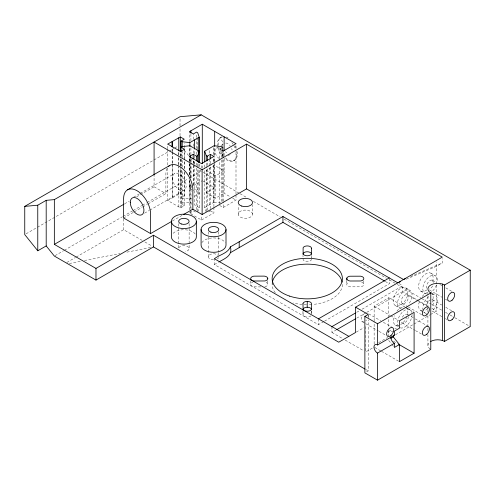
<?xml version="1.0" encoding="UTF-8"?>
<svg xmlns="http://www.w3.org/2000/svg" width="495" height="495" viewBox="0 0 495 495"><rect width="100%" height="100%" fill="white"/><g stroke="black" fill="none" stroke-linecap="round" stroke-linejoin="round"><path stroke-width="0.37" stroke-dasharray="2.48 1.86" d="M136.676 196.843L154.081 186.794L154.081 175.991M184.418 172.427L184.418 205.679L180.545 207.912L167.737 200.518L167.737 168.046M167.737 164.953L167.737 149.49M167.737 148.717L167.737 144.076M184.251 171.685L184.251 195.655L180.291 193.366L172.254 198.006L172.173 163.938M172.173 163.164L172.173 152.336M172.173 151.563L172.173 147.696M172.254 198.006L172.254 163.981M172.254 163.214L172.254 152.386M172.254 151.612L172.254 147.745M178.775 194.244L178.775 165.633M178.775 164.86L178.775 155.585M178.775 154.811L178.775 151.718M178.856 206.941L178.856 167.508M178.856 164.414L178.862 155.913M178.862 155.139L178.862 150.499M180.025 125.879L180.025 118.249M180.291 193.366L180.291 168.622M180.291 165.528L180.291 157.026M180.291 156.253L180.291 152.386M180.545 207.912L180.545 166.933M180.545 166.159L180.545 156.884M180.545 156.111L180.545 151.47M184.418 205.679L181.052 203.73L181.052 168.894M181.052 165.844L181.052 157.292M181.052 156.562L181.052 151.885M181.727 207.232L181.727 167.025M181.727 166.252L181.727 159.297M181.727 156.203L181.727 150.789M181.052 203.73L182.197 203.068L182.197 169.822M182.197 167.236L182.197 157.954M182.197 157.453L182.197 151.266M184.251 168.591L184.251 148.488M184.251 147.714L184.251 143.074M184.418 168.56L184.418 159.285M184.418 158.511L184.418 149.23M189.307 209.88L189.307 178.955M189.307 174.314L189.307 161.945M189.307 161.172L189.307 156.531M192.035 189.635L189.393 188.112L189.393 180.378M189.393 174.964L189.393 162.595M189.393 161.822L189.393 156.408M189.393 155.634L189.393 147.133M189.393 141.719L189.393 131.67M191.602 203.204L189.839 202.189L189.839 179.716M189.839 175.125L189.839 164.253M189.839 161.209L189.839 158.066M189.839 155.022L189.839 145.74M190.488 212.293L190.488 182.141M190.488 176.727L190.488 164.352M190.488 161.265L190.488 157.398M190.909 187.234L190.909 183.367M190.909 177.959L190.909 163.263M190.909 162.49L190.909 158.629M190.909 154.762L190.909 145.481M190.909 140.846L190.909 133.885M190.996 213.945L190.996 210.084M190.996 209.311L190.996 183.02M190.996 177.606L190.996 162.917M190.996 162.143L190.996 157.503M193.186 185.223L193.186 164.346M193.186 163.573L193.186 160.479M193.353 184.988L193.353 164.111M193.353 163.338L193.353 160.244M193.353 153.283L193.353 149.416M193.353 146.328L193.353 142.461M193.353 139.367L193.353 133.953M194.535 164.631L194.535 204.899L199.231 207.609L197.703 212.021M194.535 163.919L194.535 159.223M194.535 158.505L194.535 154.638M194.535 153.865L194.535 148.457M196.558 209.589L196.558 166.128M196.558 165.516L196.558 162.261M196.558 154.527L196.558 149.119M196.558 148.345L196.558 138.291M196.558 137.517L196.558 133.65M197.703 211.247L197.703 166.4M197.703 166.011L197.703 162.539M197.703 152.095L197.703 149.775M197.703 149.001L197.703 137.406M198.879 193.823L198.879 169.853M198.879 166.766L198.879 163.672M199.231 207.609L199.231 169.655M199.231 166.629L199.231 163.468M195.432 212.033L193.186 210.734L189.307 212.974L201.527 220.028L201.527 215.393M201.527 168.226L201.527 163.585M202.288 168.294L202.288 164.427M206.198 212.021L204.67 207.609L204.67 168.176M204.67 167.403L204.67 163.536M206.198 211.247L206.198 166.407M206.198 165.633L206.198 161.766M207.263 210.313L207.263 168.56M207.263 165.466L207.263 161.605M209.366 204.899L209.366 158.505M209.366 157.732L209.366 156.185M209.366 153.091L209.366 148.457M208.506 211.916L210.381 210.833L210.381 164.439M210.381 163.672L210.381 159.805M213.716 202.387L213.716 164.501M213.716 161.407L213.716 157.54M213.716 154.452L213.716 145.945M201.527 220.028L213.92 212.875L213.92 207.467M213.92 206.693L213.92 164.94M213.92 161.846L213.92 157.979M204.67 207.609L214.063 202.189L214.063 164.303M214.063 161.209L214.063 158.115M214.063 155.022L214.063 145.74M323.804 321.571L318.458 324.658L214.378 264.565L214.378 258.73M214.675 162.41L214.675 187.822L206.167 192.734L206.167 170.348L214.675 165.435L224.117 170.886L224.117 193.267L230.057 196.701M214.675 161.655L214.675 156.352M214.675 155.597L214.675 147.269M219.65 203.934L219.65 159.087M219.65 158.32L219.65 150.585M221.71 201.521L221.71 158.227M221.71 157.453L221.71 151.266M222.36 156.024L222.36 151.569M222.36 146.365L222.36 141.162L219.823 138.006M222.769 201.36L222.769 157.292M222.769 156.519L222.769 151.878M219.65 205.481L223.189 207.523L223.189 202.115M223.189 201.341L223.189 157.268M223.189 156.494L223.189 151.08M224.117 158.777L224.117 170.886L215.603 175.799L206.167 170.348M224.117 155.746L224.117 151.965M223.189 207.523L235.997 200.129L235.997 194.714M235.997 193.941L235.997 151.421M235.997 148.327L235.997 143.686M238.231 214.168L238.231 205.406M252.53 214.23A7.153 4.127 0 0 0 241.851 210.604A7.153 4.127 0 0 0 241.758 217.757A7.153 4.127 0 0 0 252.53 214.23L252.53 204.738M310.984 315.835A4.294 2.481 0 0 1 306.702 317.054A4.294 2.481 0 0 1 303.113 315.235L302.977 311.039M311.553 255.637L311.553 257.747L311.553 255.5M365.706 326.638L365.706 351.939L374.14 347.069M374.14 343.988L374.14 321.626M374.14 320.853L374.14 306.201L388.804 297.736L404.774 306.956M427.915 345.423L427.915 334.595M427.915 330.734L427.915 327.64M427.915 326.867L427.915 315.265M427.915 312.178L427.915 308.311M427.915 307.537L427.915 295.936M427.915 295.162L427.915 292.075M430.57 314.492L436.541 311.046L436.541 284.804M436.541 284.031L436.541 261.898M406.228 279.211L436.541 266.279L442.27 262.969L442.27 258.594M361.666 282.274A4.294 2.481 0 0 1 363.775 284.749A4.294 2.481 0 0 1 360.626 286.822L350.138 286.84A4.294 2.481 0 0 1 346.797 284.52L346.896 283.876A4.294 2.481 0 0 1 348.796 282.323M311.553 259.151L311.411 259.764A4.294 2.481 0 0 1 307.259 261.601A4.294 2.481 0 0 1 303.113 259.764L302.971 255.5M218.487 145.202A13.408 7.741 60 0 1 221.271 136.997L218.877 138.817A13.408 7.741 60 0 0 217.769 146.458M26.086 233.819L36.797 227.638M37.465 227.248L153.252 160.399M153.926 160.015L168.647 151.513M169.315 151.13L174.005 148.42M174.673 148.036L177.346 146.489M216.371 148.16L217.664 147.411M220.906 145.536L224.798 143.29M133.601 197.208L139.541 193.774M140.203 193.397L174.537 173.572M124.629 203.804L129.313 201.094M55.013 255.674L63.688 250.662M64.356 250.278L122.426 216.748M123.094 216.365L132.443 210.969M133.106 210.585L141.787 205.574M142.455 205.19L146.458 202.876M147.126 202.492L188.508 178.596M189.177 178.212L201.193 171.276L199.751 169.482M228.257 155.603L230.206 154.477M123.62 218.01L133.526 212.287M134.182 211.91L142.108 207.331M142.77 206.953L147.392 204.287M148.055 203.903L165.881 193.607L165.881 174.147A19.07 11.008 60 0 1 167.044 168.486M233.535 160.881L234.376 160.399M144.571 213.166L149.193 210.499M149.855 210.115L184.19 190.29M167.737 200.518L172.173 197.957M189.393 188.112L192.92 186.077M193.588 185.687L202.288 180.669M66.813 262.486L75.5 257.468M76.168 257.084L123.62 229.686L142.183 240.403M184.251 195.655L181.052 197.499L182.197 198.161L189.839 199.046L191.602 198.031M193.353 190.396L196.558 188.552L197.703 189.208L199.231 193.625L194.535 196.336M172.378 220.999L182.284 215.282M206.167 192.734L215.603 198.186L224.117 193.267M214.378 264.565L218.394 262.245M324.473 321.187L389.287 283.765L389.287 279.384M356.666 312.326L359.339 310.786M362.012 309.245L402.769 285.708L402.769 291.549L427.272 305.693M331.941 326.601L331.941 332.442L335.95 330.128M356.666 318.167L366.022 312.766M366.69 312.382L402.769 291.549M356.227 332.108L363.813 327.733M388.872 331.304L392.034 329.478M378.613 342.658L387.69 337.417M395.431 334.775L413.331 324.442M413.993 324.058L429.907 314.87M366.566 371.894L368.255 370.922L368.243 319.888M410.553 276.507L442.27 262.969M69.312 263.526L81.44 261.131M84.472 260.531L120.099 253.496M126.924 252.147L151.179 247.358M182.197 203.068L189.839 202.189M394.831 328.612L396.365 328.47M393.605 331.186L388.241 331.662L388.241 335.381M260.834 286.927L253.886 286.846A4.35 2.512 0 0 1 250.699 284.749A4.35 2.512 0 0 1 252.834 282.249M214.063 202.189L220.943 202.981M431.034 273.246L435.247 275.678M432.599 280.263L435.891 282.162M439.845 284.446L441.818 285.584M445.772 287.867L451.7 291.289M429.567 290.07L442.078 297.297M445.376 299.197L448.006 300.719M431.634 293.059L435.247 295.144M420.738 291.079L424.951 293.51M432.599 299.723L441.818 305.044M445.772 307.327L453.012 311.51M399.019 283.542L402.769 285.708M405.745 287.843A10.296 5.946 -60 0 1 402.485 303.794A10.296 5.946 -60 0 1 393.568 298.646A10.296 5.946 -60 0 1 405.745 287.843L409.959 290.274M203.197 172.433L239.339 193.297M240.007 193.687L246.696 197.548M253.391 201.409L280.158 216.866M284.173 219.186L386.558 278.295M389.237 279.842L396.594 284.093M397.262 284.476L421.356 298.386M422.025 298.77L431.393 304.184M432.061 304.567L442.103 310.365M445.444 312.296L449.46 314.61M450.128 314.999L454.144 317.32M454.812 317.703L470.207 326.589M385.277 281.445L389.287 283.765M431.906 308.366L436.541 311.046M407.317 294.859A5.006 2.89 -60 0 1 405.727 302.612A5.006 2.89 -60 0 1 401.396 300.106A5.006 2.89 -60 0 1 407.317 294.859L417.854 300.941M418.516 301.325L427.736 306.646M432.203 311.058L442.078 316.757M445.376 318.656L446.688 319.417M202.938 181.04L214.675 187.822M232.7 198.223L235.997 200.129M420.738 310.544L423.145 311.93M423.745 312.277L424.951 312.976M402.311 303.528L407.577 306.572M408.239 306.95L422.73 315.315M406.952 308.001L409.959 309.74M405.442 307.339L413.43 311.949M395.449 305.675L399.663 308.107M407.317 314.319L414.562 318.502M415.218 318.885L427.736 326.106M210.381 210.833L213.92 212.875M374.14 306.201L390.11 315.42M390.778 315.804L398.766 320.42M402.311 322.994L414.822 330.214M415.484 330.598L422.73 334.781M395.449 325.141L399.663 327.572M154.081 186.794L165.881 193.607M368.695 313.83L380.674 320.748M383.34 322.282L391.99 327.275M362.359 321.731L365.019 323.266M365.687 323.65L378.335 330.951M378.997 331.334L385.654 335.177M393.463 341.296L397.454 343.604M374.802 347.459L380.791 350.918M381.459 351.302L398.766 361.288M331.941 332.442L342.534 338.561M345.182 340.09L363.72 350.788M144.837 241.937L152.126 246.145M365.576 369.375L368.255 370.922M430.229 349L429.227 348.245A9.776 5.643 0 0 1 430.198 341.791M223.827 157.627L222.057 155.696A13.408 7.741 60 0 1 217.899 147.083M388.711 340.424L391.545 343.945M392.015 344.532L393.432 346.296M184.357 150.332L188.688 155.715M190.612 158.109L195.902 164.693M368.243 315.247L368.243 319.114M311.553 311.169L311.553 313.929M388.804 297.736L388.804 327.04M388.804 330.122L388.804 335.523M363.813 280.776L363.813 284.421M346.816 280.739L346.797 284.52M318.458 318.817L318.458 324.658M311.553 310.971L311.553 313.886M302.971 310.971L302.971 314.616M272.145 282.967L272.145 284.421M267.776 280.597L267.758 284.452M250.662 280.776L250.662 284.421M218.79 231.809L218.79 236.35M218.79 237.105L218.79 252.246M218.79 253.001L218.79 255.272M215.603 175.799L215.603 198.186M208.302 231.809L208.302 236.35M208.302 237.105L208.302 256.787M189.133 223.629L189.133 248.608M180.025 128.929L180.025 135.791M178.646 223.629L178.646 248.608M123.62 218.74L123.62 229.686M401.173 308.577A10.296 5.946 -60 0 1 399.236 297.006A10.296 5.946 -60 0 1 410.392 290.571A10.296 5.946 -60 0 1 408.455 304.369M405.745 307.308A10.296 5.946 -60 0 1 407.632 314.337M406.902 316.788A10.296 5.946 -60 0 1 400.597 324.627M398.716 325.432A10.296 5.946 -60 0 1 394.292 315.662M396.959 311.046A10.296 5.946 -60 0 1 404.242 306.844M398.512 326.502A10.296 5.946 -60 0 1 402.027 312.5A10.296 5.946 -60 0 1 411.846 312.419M412.094 314.455A10.296 5.946 -60 0 1 407.892 324.497A10.296 5.946 -60 0 1 400.133 327.795M402.311 317.208A5.006 2.89 -60 0 1 407.88 314.845M408.35 316.614A5.006 2.89 -60 0 1 405.275 322.443A5.006 2.89 -60 0 1 401.396 321.688M431.98 294.853A10.296 5.946 -60 0 1 437.376 299.859A10.296 5.946 -60 0 1 431.98 311.089M426.455 313.44A10.296 5.946 -60 0 1 423.794 311.899M423.064 310.297A10.296 5.946 -60 0 1 430.099 295.651M431.034 292.712A10.296 5.946 -60 0 1 432.185 302.191M427.767 308.657A10.296 5.946 -60 0 1 424.617 310.637M422.241 311.009A10.296 5.946 -60 0 1 419.581 301.065M422.241 296.449A10.296 5.946 -60 0 1 427.767 292.421M426.455 293.974A10.296 5.946 -60 0 1 423.435 285.058A10.296 5.946 -60 0 1 432.29 275.313A10.296 5.946 -60 0 1 437.233 282.113M436.404 285.157A10.296 5.946 -60 0 1 430.099 293.003M427.03 288.412A5.006 2.89 -60 0 1 429.184 281.179A5.006 2.89 -60 0 1 433.639 282.552M432.599 286.042A5.006 2.89 -60 0 1 429.184 289.074M426.832 289.946A10.296 5.946 -60 0 1 418.634 285.615A10.296 5.946 -60 0 1 428.07 272.881A10.296 5.946 -60 0 1 432.185 282.725M342.379 284.421A35.114 20.276 0 0 1 312.611 304.462M311.85 304.524A35.114 20.276 0 0 1 308.02 304.691M306.504 304.691A35.114 20.276 0 0 1 293.114 302.983M275.282 292.793A35.114 20.276 0 0 1 272.244 282.911M264.856 286.797A4.35 2.512 0 0 0 267.708 284.903L267.776 284.248A4.35 2.512 0 0 0 265.345 282.169M218.611 257.567A5.247 3.026 0 0 1 217.256 258.928M213.549 259.813A5.247 3.026 0 0 1 209.008 255.272A5.247 3.026 0 0 1 218.091 255.272M178.825 247.822A5.247 3.026 0 0 1 187.599 246.467A5.247 3.026 0 0 1 185.248 251.534M368.398 315.352A5.006 2.89 -60 0 1 368.28 316.478M366.628 319.912A5.006 2.89 -60 0 1 365.774 320.816M363.943 321.874A5.006 2.89 -60 0 1 361.319 319.442A5.006 2.89 -60 0 1 363.943 313.978M431.869 299.5A5.006 2.89 -60 0 1 431.869 306.578M428.33 308.62A5.006 2.89 -60 0 1 427.03 307.871M426.678 304.976A5.006 2.89 -60 0 1 430.099 299.97M201.842 242.649A12.455 7.19 0 0 1 213.549 237.916A12.455 7.19 0 0 1 225.256 242.649M173.101 233.337A12.455 7.19 0 0 1 184.975 229.767A12.455 7.19 0 0 1 195.593 234.469M235.731 150.01A13.408 7.741 60 0 1 234.048 160.566A13.408 7.741 60 0 1 224.322 158.159M220.43 137.486A13.408 7.741 60 0 1 222.428 136.948M231.908 142.671A13.408 7.741 60 0 1 233.114 144.379M233.838 145.579A13.408 7.741 60 0 1 235.298 148.729M219.297 158.567A6.2 3.576 60 0 1 215.04 151.594A6.2 3.576 60 0 1 218.357 148.048M222.564 151.897A6.2 3.576 60 0 1 223.777 156.21M226.592 152.844A6.2 3.576 60 0 1 225.547 151.705M225.72 143.043A6.2 3.576 60 0 1 230.101 145.691M231.666 148.488A6.2 3.576 60 0 1 232.081 149.96M237.037 151.427A13.408 7.741 60 0 1 225.163 157.67M222.899 155.207A13.408 7.741 60 0 1 220.028 150.43M219.075 147.875A13.408 7.741 60 0 1 218.611 145.969M226.184 136.967A13.408 7.741 60 0 1 228.04 137.876M235.014 145.703A13.408 7.741 60 0 1 236.14 148.24M172.538 177.99A9.652 5.575 60 0 0 182.779 190.73A9.652 5.575 60 0 0 182.779 177.074A9.652 5.575 60 0 0 172.538 177.99"/><path stroke-width="0.74" d="M201.193 114.834L180.025 116.721L24.75 206.372L24.75 234.593L37.775 250.792L46.202 245.928L46.19 200.345L54.345 199.615L201.193 114.834L470.25 270.171L470.207 326.589L444.535 341.401L442.573 340.535A9.776 5.643 0 0 0 430.774 341.432M46.202 245.928L54.345 256.057L95.974 280.096L95.974 268.414L153.456 235.23L338.741 342.206L355.596 332.473L355.596 307.172L442.27 257.134L246.535 144.125L202.121 169.766L154.081 142.034L154.081 175.218M150.591 233.578L150.591 214.112A19.07 11.008 60 0 0 137.103 190.761A19.07 11.008 60 0 0 123.62 198.544L123.62 218.01L150.591 233.578L171.722 221.376M95.974 280.096L153.456 246.912L153.456 235.23M172.173 146.922L172.173 141.514L167.737 144.076L180.545 151.47L184.418 149.23L181.052 147.287L182.197 146.625L189.839 145.74L199.231 151.167L197.703 155.578L197.703 161.766M172.254 146.972L172.173 141.514M178.775 150.944L178.775 137.796M180.291 151.612L180.291 136.923L172.254 141.564M181.052 151.928L181.052 141.056L184.251 139.206L180.291 136.923M182.197 147.133L182.197 141.719L181.052 141.056M189.839 146.471L189.839 142.603L199.231 137.177L197.703 132.765L196.558 132.103L193.353 133.953L189.393 131.67L202.288 124.22L235.997 143.686L223.189 151.08L219.65 149.038L222.769 147.238L222.769 151.105M190.488 157.398L190.488 155.851M190.909 133.112L190.909 130.791M183.602 214.514L192.852 209.181L192.852 189.715A19.07 11.008 60 0 0 183.701 169.692A19.07 11.008 60 0 0 168.665 166.277M193.186 158.932L193.186 154.292L189.307 156.531L201.527 163.585L213.92 156.432L210.381 154.391L207.263 156.191L206.198 155.578L204.67 151.167L214.063 145.74L221.71 146.625L222.769 147.238M194.535 148.395L194.535 139.893M196.558 160.881L196.558 156.241L193.186 154.292M198.879 162.898L198.879 137.381M199.231 162.762L199.231 137.177M192.852 209.181L202.121 214.533L202.121 169.766M202.288 163.653L202.288 124.22M204.67 161.989L204.67 151.167M206.198 160.993L206.198 155.578M207.263 160.832L207.263 156.191M210.381 159.031L210.381 154.391M214.675 146.514L214.675 131.373M224.117 150.449L224.117 136.824M219.062 261.861C225.225 258.371 232.817 255.507 230.416 246.85L282.942 216.525L397.77 282.824L400.591 281.618M239.203 247.618L239.203 241.783M405.615 278.611L403.499 279.514L246.535 188.892L246.535 144.125M230.416 252.691L282.942 222.366L282.942 216.525M393.296 335.437L393.296 336.922L399.428 344.545L399.428 361.672L414.092 353.207L414.092 312.339L399.428 320.803L399.428 328.197L394.373 331.118L394.373 335.239L377.518 344.972L377.079 344.712A5.006 2.89 60 0 0 373.979 346.958A5.006 2.89 60 0 0 377.035 352.793L377.518 353.077L377.524 380.166L430.78 349.414L430.78 292.972A9.776 5.643 0 0 1 429.932 285.547A9.776 5.643 0 0 1 442.573 284.093L444.597 284.99L470.25 270.171M442.573 340.535L442.573 284.093M444.535 341.401L444.597 284.99M230.416 246.85C227.83 253.36 219.434 254.727 214.378 258.73L348.851 336.365M302.971 254.232L303.113 253.613A4.294 2.481 0 0 1 307.265 251.776A4.294 2.481 0 0 1 311.417 253.613L311.553 254.232M302.977 309.604L303.163 308.985A4.294 2.481 0 0 1 306.318 307.308L307.438 307.247A4.294 2.481 0 0 1 311.454 309.183L311.553 309.79M24.75 206.372L37.762 205.208L46.19 200.345M127.568 189.814L169.828 165.417M196.558 156.241L197.703 155.578M54.345 199.615L54.345 244.381L123.96 204.188M202.121 214.533L246.535 188.892M318.458 318.817L389.287 277.924M331.941 326.601L355.33 313.1M336.619 329.744L355.33 318.941M377.524 380.166L364.883 372.871L364.871 316.416L368.243 314.474L355.596 307.172M377.518 344.972L377.518 323.724L430.78 292.972M390.772 338.382L393.296 336.922M377.518 353.077L394.373 343.344L393.89 343.06A5.006 2.89 60 0 1 390.864 336.711M399.428 344.545L394.373 347.465L394.373 343.344M182.197 141.719L189.839 142.603M282.942 222.366L384.603 281.061M364.871 316.416L377.518 323.724M398.784 344.371L414.092 353.207M153.456 246.912L364.908 368.992M54.345 244.381L95.974 268.414M393.933 334.985L394.373 335.239M346.816 278.549L346.809 280.046M307.265 301.418L307.197 307.259M226.005 229.538A12.455 7.19 0 0 1 207.318 235.769A12.455 7.19 0 0 1 207.318 223.307A12.455 7.19 0 0 1 226.005 229.538L226.005 245.112A12.455 7.19 0 0 1 213.549 252.302A12.455 7.19 0 0 1 201.088 245.112L201.088 229.538M196.348 221.358A12.455 7.19 0 0 1 177.662 227.589A12.455 7.19 0 0 1 177.662 215.133A12.455 7.19 0 0 1 196.348 221.358L196.348 236.932A12.455 7.19 0 0 1 183.886 244.122A12.455 7.19 0 0 1 171.431 236.932L171.431 221.358M37.762 205.208L37.775 250.792M272.368 282.156A35.114 20.276 0 0 1 307.265 264.151A35.114 20.276 0 0 1 342.163 282.156M302.977 303.769L303.113 309.394A4.294 2.481 0 0 0 307.265 311.231A4.294 2.481 0 0 0 311.417 309.394L311.454 303.342A4.294 2.481 0 0 0 307.438 301.406L306.318 301.467A4.294 2.481 0 0 0 303.163 303.15L302.977 303.769M311.553 248.391L311.411 253.929A4.294 2.481 0 0 1 307.259 255.767A4.294 2.481 0 0 1 303.113 253.923L303.113 247.772A4.294 2.481 0 0 1 307.265 245.935A4.294 2.481 0 0 1 311.417 247.772L311.553 248.391M267.776 278.407L267.708 279.062A4.35 2.512 0 0 1 264.856 280.956L253.886 281.012A4.35 2.512 0 0 1 250.662 278.586A4.35 2.512 0 0 1 253.886 276.161L264.268 276.117A4.35 2.512 0 0 1 267.776 278.407M346.896 278.035L346.797 278.679A4.294 2.481 0 0 0 350.138 281.005L360.626 280.981A4.294 2.481 0 0 0 363.813 278.586A4.294 2.481 0 0 0 360.626 276.191L349.817 276.216A4.294 2.481 0 0 0 346.896 278.035M289.705 296.146A35.114 20.276 0 0 0 342.379 278.586A35.114 20.276 0 0 0 289.705 261.026A35.114 20.276 0 0 0 289.705 296.146M210.926 232.161A5.247 3.026 0 0 0 218.79 229.538A5.247 3.026 0 0 0 210.926 226.914A5.247 3.026 0 0 0 210.926 232.161M181.269 223.981A5.247 3.026 0 0 0 189.133 221.358A5.247 3.026 0 0 0 181.269 218.74A5.247 3.026 0 0 0 181.269 223.981M391.075 335.418A5.006 2.89 -60 0 0 392.659 327.659A5.006 2.89 -60 0 0 386.737 332.912A5.006 2.89 -60 0 0 391.075 335.418M426.808 314.783A5.006 2.89 -60 0 0 428.392 307.024A5.006 2.89 -60 0 0 422.47 312.277A5.006 2.89 -60 0 0 426.808 314.783M426.808 334.243A5.006 2.89 -60 0 0 428.392 326.49A5.006 2.89 -60 0 0 422.47 331.743A5.006 2.89 -60 0 0 426.808 334.243M452.084 300.18A5.006 2.89 -60 0 0 453.674 292.427A5.006 2.89 -60 0 0 447.752 297.681A5.006 2.89 -60 0 0 452.084 300.18M452.084 319.646A5.006 2.89 -60 0 0 453.674 311.887A5.006 2.89 -60 0 0 447.752 317.14A5.006 2.89 -60 0 0 452.084 319.646M130.278 202.387A9.652 5.575 60 0 0 140.518 215.127A9.652 5.575 60 0 0 140.518 201.471A9.652 5.575 60 0 0 130.278 202.387M241.758 206.081A7.153 4.127 0 0 0 252.53 202.548A7.153 4.127 0 0 0 241.851 198.928A7.153 4.127 0 0 0 241.758 206.081"/></g></svg>
